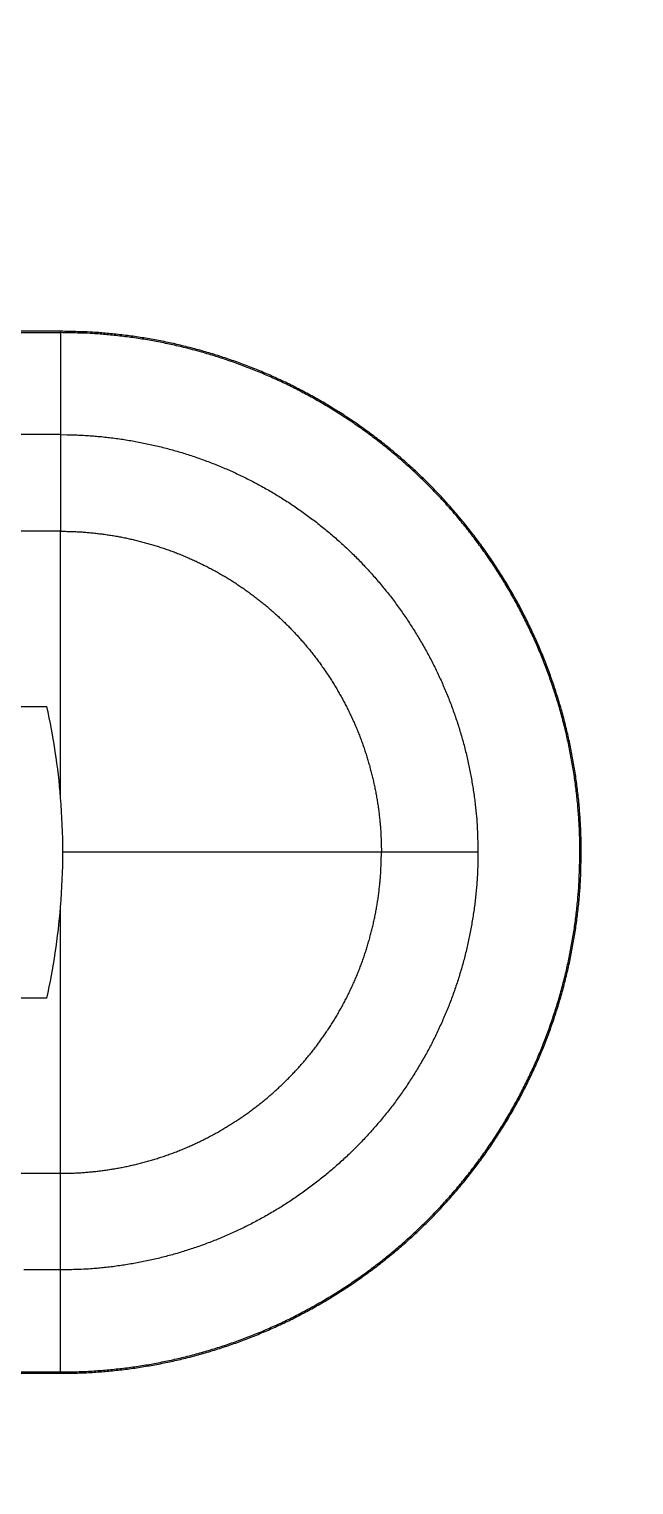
# Model space of a CAD drawing. Header units: millimetres. Extents: x 0 to 840, y -1485 to 297.
# Drawn here: x 193.566 to 195.102, y -1306.054 to -1302.358 of the extents above; entities that cross this region are included whole.
import ezdxf

# ---------------------------------------------------------------- set-up
doc = ezdxf.new("R2010")
doc.units = ezdxf.units.MM

# ---------------------------------------------------------------- blocks, each defined once
blk = doc.blocks.new('OTM30F3M_(40_60_63_80_100_125)_M')
at = {"color": 4, "linetype": 'Continuous'}
for p, q in [((16.5, 6.3008), (16.5, 6.3043)), ((16.5, 6.3008), (16.5, 6.0419)), ((16.5, 6.0419), (16.5, 5.7966)), ((16.5, 5.1203), (16.5, 5.7966)), ((17.3149, 4.9817), (16.5057, 4.9817)), ((17.5602, 4.9817), (17.3149, 4.9817)), ((17.8192, 4.9817), (17.8226, 4.9817)), ((16.5, 4.1669), (16.5, 4.843)), ((16.5, 3.9215), (16.5, 4.1669)), ((16.5, 3.6626), (16.5, 3.9215)), ((16.5, 3.6626), (16.5, 3.6592))]:
    blk.add_line(p, q, dxfattribs=at)
for points in [[(16.5, 6.3043), (16.4366, 6.3043), (16.3732, 6.3043)], [(12.1533, 5.3517), (16.4649, 5.3517)], [(16.4649, 4.6117), (16.3592, 4.6117)], [(16.5, 3.9215), (16.4063, 3.9215)]]:
    blk.add_lwpolyline(points, dxfattribs=at)
for points in [[(16.1831, 6.3043, 0), (16.1197, 6.3043, 0), (16.0563, 6.3043)], [(12.6962, 6.3043, 0), (12.6333, 6.3043)], [(12.5694, 6.3043, 0), (12.5041, 6.3043)], [(12.4427, 6.3043, 0), (12.3871, 6.3043, 0), (12.3159, 6.3043, -0.000001), (12.2061, 6.3043, -0.000001), (12.0623, 6.3043, 0)], [(12.1429, 6.3008, 0), (12.2168, 6.3008, 0), (12.2906, 6.3008, 0), (12.3645, 6.3008, 0), (12.4383, 6.3008, 0), (12.5122, 6.3008)], [(12.586, 6.3008, 0), (12.6599, 6.3008, 0), (12.7337, 6.3008)], [(13.6938, 6.3008, 0), (13.7676, 6.3008)], [(15.3923, 6.3008, 0), (15.4661, 6.3008)], [(15.6878, 6.3008, 0), (15.7615, 6.3008)], [(15.9092, 6.3008, 0), (15.9854, 6.3008)], [(16.2046, 6.3008, 0), (16.3325, 6.3008), (16.5, 6.3008)], [(17.8226, 4.9817), (17.8224, 5.0006, 0.003554), (17.822, 5.0195, 0.003556), (17.8214, 5.0383, 0.003554), (17.8204, 5.0572, 0.003549), (17.8192, 5.0761, 0.003547), (17.8177, 5.0949, 0.003545), (17.816, 5.1137, 0.003545), (17.8139, 5.1325, 0.003545), (17.8117, 5.1512, 0.003546), (17.8091, 5.1699, 0.003548), (17.8063, 5.1886, 0.003551), (17.8032, 5.2072, 0.003555), (17.7998, 5.2258, 0.003558), (17.7962, 5.2444, 0.003563), (17.7923, 5.2629, 0.003562), (17.7882, 5.2813, 0.003557), (17.7838, 5.2996, 0.003554), (17.7791, 5.3179, 0.003551), (17.7742, 5.3362, 0.003549), (17.769, 5.3543, 0.003548), (17.7635, 5.3724, 0.003547), (17.7578, 5.3904, 0.003547), (17.7519, 5.4083, 0.003547), (17.7457, 5.4262, 0.003549), (17.7392, 5.4439, 0.003551), (17.7325, 5.4615, 0.003554), (17.7255, 5.4791, 0.003557), (17.7183, 5.4965, 0.003559), (17.7108, 5.5139, 0.003558), (17.7031, 5.5311, 0.003553), (17.6951, 5.5482, 0.00355), (17.6869, 5.5652, 0.003548), (17.6784, 5.5821, 0.003546), (17.6697, 5.5989, 0.003545), (17.6608, 5.6155, 0.003545), (17.6516, 5.6321, 0.003546), (17.6422, 5.6484, 0.003547), (17.6326, 5.6647, 0.00355), (17.6227, 5.6808, 0.003553), (17.6126, 5.6967, 0.003557), (17.6023, 5.7126, 0.00356), (17.5918, 5.7282, 0.003562), (17.581, 5.7437, 0.00356), (17.57, 5.7591, 0.003555), (17.5588, 5.7743, 0.003551), (17.5474, 5.7893, 0.003549), (17.5357, 5.8042, 0.003547), (17.5239, 5.8189, 0.003546), (17.5118, 5.8334, 0.003546), (17.4995, 5.8478, 0.003546), (17.4871, 5.862, 0.003547), (17.4744, 5.876, 0.003549), (17.4615, 5.8898, 0.003552), (17.4485, 5.9034, 0.003556), (17.4352, 5.9169, 0.003558), (17.4218, 5.9302, 0.003558), (17.4081, 5.9432, 0.003556), (17.3943, 5.9561, 0.003552), (17.3803, 5.9688, 0.003549), (17.3661, 5.9812, 0.003547), (17.3517, 5.9935, 0.003546), (17.3372, 6.0055, 0.003546), (17.3225, 6.0174, 0.003546), (17.3076, 6.029, 0.003547), (17.2926, 6.0405, 0.003549), (17.2774, 6.0517, 0.003551), (17.262, 6.0627, 0.003555), (17.2465, 6.0734, 0.00356), (17.2309, 6.084, 0.003562), (17.2151, 6.0943, 0.00356), (17.1991, 6.1044, 0.003557), (17.183, 6.1143, 0.003553), (17.1667, 6.1239, 0.00355), (17.1504, 6.1333, 0.003547), (17.1339, 6.1425, 0.003546), (17.1172, 6.1514, 0.003545), (17.1004, 6.1601, 0.003545), (17.0836, 6.1686, 0.003546), (17.0666, 6.1768, 0.003548), (17.0494, 6.1847, 0.00355), (17.0322, 6.1925, 0.003553), (17.0149, 6.1999, 0.003558), (16.9974, 6.2072, 0.003559), (16.9799, 6.2141, 0.003557), (16.9622, 6.2209, 0.003554), (16.9445, 6.2273, 0.003551), (16.9266, 6.2336, 0.003549), (16.9087, 6.2395, 0.003547), (16.8907, 6.2452, 0.003547), (16.8726, 6.2507, 0.003547), (16.8545, 6.2559, 0.003547), (16.8363, 6.2608, 0.003547), (16.818, 6.2655, 0.003552), (16.7996, 6.2699, 0.003561), (16.7812, 6.274, 0.003555), (16.7627, 6.2779, 0.003539), (16.7442, 6.2815, 0.003569), (16.7256, 6.2849, 0.003637), (16.7069, 6.288, 0.003531), (16.6882, 6.2908, 0.003294), (16.6697, 6.2933, 0.003631), (16.6508, 6.2956, 0.004325), (16.6314, 6.2977, 0.003284), (16.6132, 6.2994, 0.001128), (16.5967, 6.3008, 0.004629), (16.5755, 6.3021, 0.007979), (16.5428, 6.3032, 0.003904), (16.5, 6.3043, 0.002067)], [(17.8192, 4.9817), (17.819, 5.0006, 0.003553), (17.8186, 5.0194, 0.003556), (17.8179, 5.0382, 0.003553), (17.817, 5.057, 0.003549), (17.8158, 5.0758, 0.003546), (17.8143, 5.0946, 0.003545), (17.8126, 5.1133, 0.003544), (17.8106, 5.1321, 0.003545), (17.8083, 5.1508, 0.003546), (17.8057, 5.1694, 0.003548), (17.8029, 5.1881, 0.00355), (17.7998, 5.2067, 0.003554), (17.7965, 5.2252, 0.003558), (17.7929, 5.2437, 0.003563), (17.789, 5.2621, 0.003562), (17.7849, 5.2805, 0.003557), (17.7805, 5.2988, 0.003554), (17.7758, 5.3171, 0.003551), (17.7709, 5.3353, 0.003549), (17.7657, 5.3534, 0.003548), (17.7603, 5.3714, 0.003547), (17.7546, 5.3894, 0.003547), (17.7486, 5.4072, 0.003547), (17.7424, 5.425, 0.003549), (17.736, 5.4427, 0.003551), (17.7293, 5.4603, 0.003554), (17.7223, 5.4778, 0.003557), (17.7151, 5.4952, 0.003559), (17.7077, 5.5125, 0.003558), (17.7, 5.5297, 0.003553), (17.692, 5.5468, 0.00355), (17.6838, 5.5637, 0.003548), (17.6754, 5.5806, 0.003546), (17.6667, 5.5973, 0.003545), (17.6578, 5.6139, 0.003545), (17.6487, 5.6304, 0.003546), (17.6393, 5.6467, 0.003547), (17.6297, 5.6629, 0.00355), (17.6198, 5.679, 0.003553), (17.6098, 5.6949, 0.003557), (17.5995, 5.7107, 0.00356), (17.5889, 5.7263, 0.003562), (17.5782, 5.7418, 0.00356), (17.5672, 5.7571, 0.003555), (17.556, 5.7722, 0.003551), (17.5447, 5.7872, 0.003549), (17.533, 5.8021, 0.003547), (17.5212, 5.8167, 0.003546), (17.5092, 5.8312, 0.003546), (17.497, 5.8456, 0.003546), (17.4845, 5.8597, 0.003547), (17.4719, 5.8737, 0.003549), (17.4591, 5.8875, 0.003552), (17.446, 5.9011, 0.003556), (17.4328, 5.9145, 0.003558), (17.4194, 5.9277, 0.003558), (17.4058, 5.9407, 0.003556), (17.392, 5.9536, 0.003552), (17.378, 5.9662, 0.003549), (17.3639, 5.9786, 0.003547), (17.3496, 5.9909, 0.003546), (17.3351, 6.0029, 0.003546), (17.3204, 6.0147, 0.003546), (17.3056, 6.0263, 0.003547), (17.2906, 6.0377, 0.003549), (17.2754, 6.0489, 0.003551), (17.2601, 6.0599, 0.003555), (17.2446, 6.0706, 0.00356), (17.229, 6.0811, 0.003562), (17.2132, 6.0914, 0.00356), (17.1973, 6.1015, 0.003557), (17.1812, 6.1114, 0.003553), (17.165, 6.121, 0.00355), (17.1487, 6.1303, 0.003547), (17.1322, 6.1395, 0.003546), (17.1156, 6.1484, 0.003545), (17.0989, 6.1571, 0.003545), (17.0821, 6.1655, 0.003546), (17.0651, 6.1737, 0.003548), (17.048, 6.1816, 0.00355), (17.0308, 6.1893, 0.003553), (17.0135, 6.1968, 0.003558), (16.9961, 6.204, 0.003559), (16.9786, 6.211, 0.003557), (16.961, 6.2177, 0.003554), (16.9433, 6.2241, 0.003551), (16.9255, 6.2303, 0.003549), (16.9077, 6.2363, 0.003547), (16.8897, 6.242, 0.003547), (16.8717, 6.2474, 0.003547), (16.8536, 6.2526, 0.003547), (16.8354, 6.2575, 0.003547), (16.8171, 6.2622, 0.003552), (16.7988, 6.2666, 0.003561), (16.7804, 6.2707, 0.003555), (16.762, 6.2746, 0.003539), (16.7435, 6.2782, 0.003569), (16.725, 6.2815, 0.003637), (16.7064, 6.2846, 0.003531), (16.6878, 6.2874, 0.003294), (16.6692, 6.29, 0.003631), (16.6504, 6.2922, 0.004325), (16.6311, 6.2943, 0.003284), (16.6129, 6.296, 0.001128), (16.5965, 6.2974, 0.004629), (16.5753, 6.2987, 0.007977), (16.5427, 6.2998, 0.003903), (16.5, 6.3008, 0.002067)], [(16.5, 6.0419), (16.4063, 6.0419, 0), (16.3125, 6.0419, 0), (16.2188, 6.0419, 0), (16.1251, 6.0419, 0), (16.0313, 6.0419, 0), (15.9376, 6.0419, 0), (15.8438, 6.0419, 0), (15.7501, 6.0419, 0), (15.6563, 6.0419, 0), (15.5626, 6.0419, 0), (15.4688, 6.0419, 0), (15.3751, 6.0419, 0), (15.2814, 6.0419, 0), (15.1876, 6.0419, 0), (15.0939, 6.0419, 0), (15.0001, 6.0419, 0), (14.9064, 6.0419, 0), (14.8126, 6.0419, 0), (14.7189, 6.0419, 0), (14.6251, 6.0419, 0), (14.5314, 6.0419, 0), (14.4376, 6.0419)], [(14.3439, 6.0419, 0), (14.2502, 6.0419, 0), (14.1564, 6.0419)], [(14.0627, 6.0419, 0), (13.969, 6.0419, 0), (13.8752, 6.0419, 0), (13.7812, 6.0419, 0), (13.6877, 6.0419)], [(13.5947, 6.0419, 0), (13.5002, 6.0419, 0), (13.4035, 6.0419)], [(13.1252, 6.0419, 0), (12.9629, 6.0419)], [(16.5, 6.0419), (16.5167, 6.0418, -0.003946), (16.5333, 6.0414, -0.003951), (16.5499, 6.0407, -0.003943), (16.5665, 6.0398, -0.003926), (16.5831, 6.0386, -0.003914), (16.5997, 6.0372, -0.003904), (16.6163, 6.0354, -0.003896), (16.6328, 6.0335, -0.003889), (16.6494, 6.0313, -0.003883), (16.6658, 6.0288, -0.003878), (16.6823, 6.026, -0.003875), (16.6987, 6.023, -0.003873), (16.715, 6.0198, -0.003872), (16.7313, 6.0163, -0.003873), (16.7475, 6.0125, -0.003875), (16.7637, 6.0085, -0.003878), (16.7798, 6.0042, -0.003883), (16.7959, 5.9997, -0.003889), (16.8118, 5.995, -0.003896), (16.8277, 5.99, -0.003905), (16.8435, 5.9847, -0.003914), (16.8592, 5.9792, -0.003925), (16.8748, 5.9734, -0.003938), (16.8903, 5.9674, -0.003955), (16.9058, 5.9612, -0.003964), (16.9211, 5.9547, -0.003964), (16.9363, 5.948, -0.003955), (16.9514, 5.941, -0.003938), (16.9664, 5.9338, -0.003925), (16.9813, 5.9264, -0.003914), (16.996, 5.9187, -0.003905), (17.0107, 5.9107, -0.003896), (17.0252, 5.9026, -0.003889), (17.0396, 5.8942, -0.003883), (17.0539, 5.8856, -0.003878), (17.068, 5.8768, -0.003875), (17.082, 5.8678, -0.003873), (17.0959, 5.8585, -0.003872), (17.1096, 5.849, -0.003873), (17.1232, 5.8393, -0.003875), (17.1366, 5.8294, -0.003878), (17.1498, 5.8193, -0.003883), (17.1629, 5.809, -0.003889), (17.1758, 5.7985, -0.003896), (17.1886, 5.7878, -0.003905), (17.2012, 5.7769, -0.003915), (17.2136, 5.7658, -0.003925), (17.2258, 5.7545, -0.003938), (17.2379, 5.743, -0.003952), (17.2497, 5.7314, -0.003967), (17.2614, 5.7195, -0.003967), (17.2728, 5.7075, -0.003952), (17.2841, 5.6953, -0.003938), (17.2952, 5.6829, -0.003925), (17.3061, 5.6703, -0.003915), (17.3168, 5.6575, -0.003905), (17.3274, 5.6446, -0.003896), (17.3377, 5.6315, -0.003889), (17.3478, 5.6183, -0.003883), (17.3577, 5.6049, -0.003878), (17.3673, 5.5913, -0.003875), (17.3768, 5.5776, -0.003873), (17.3861, 5.5637, -0.003872), (17.3951, 5.5497, -0.003873), (17.4039, 5.5356, -0.003875), (17.4125, 5.5213, -0.003878), (17.4209, 5.5069, -0.003883), (17.4291, 5.4924, -0.003889), (17.437, 5.4777, -0.003896), (17.4447, 5.463, -0.003905), (17.4521, 5.4481, -0.003914), (17.4593, 5.4331, -0.003925), (17.4663, 5.418, -0.003938), (17.473, 5.4027, -0.003955), (17.4795, 5.3874, -0.003964), (17.4858, 5.372, -0.003964), (17.4918, 5.3565, -0.003955), (17.4975, 5.3409, -0.003938), (17.503, 5.3252, -0.003926), (17.5083, 5.3094, -0.003915), (17.5133, 5.2935, -0.003905), (17.5181, 5.2775, -0.003894), (17.5226, 5.2615, -0.00389), (17.5268, 5.2454, -0.00389), (17.5308, 5.2292, -0.003876), (17.5346, 5.213, -0.003849), (17.5381, 5.1967, -0.003881), (17.5414, 5.1804, -0.003959), (17.5443, 5.1639, -0.003847), (17.5471, 5.1475, -0.003593), (17.5496, 5.1312, -0.00397), (17.5518, 5.1145, -0.004742), (17.5538, 5.0975, -0.003602), (17.5555, 5.0814, -0.001226), (17.5569, 5.0669, -0.005099), (17.5581, 5.0482, -0.008826), (17.5592, 5.0194, -0.004323), (17.5602, 4.9817, -0.002289)], [(16.5, 5.7966), (16.375, 5.7966, 0), (16.25, 5.7966, 0), (16.125, 5.7966, 0), (16, 5.7966, 0), (15.875, 5.7966, 0), (15.75, 5.7966, 0), (15.625, 5.7966, 0), (15.5, 5.7966, 0), (15.375, 5.7966, 0), (15.25, 5.7966, 0), (15.125, 5.7966, 0), (15, 5.7966, 0), (14.875, 5.7966, 0), (14.75, 5.7966, 0), (14.625, 5.7966, 0), (14.5, 5.7966, 0), (14.375, 5.7966, 0), (14.25, 5.7966, 0), (14.125, 5.7966, 0), (14, 5.7966, 0), (13.875, 5.7966, 0), (13.75, 5.7966, 0), (13.625, 5.7966, 0), (13.5, 5.7966, 0), (13.375, 5.7966, 0), (13.25, 5.7966, 0), (13.1251, 5.7966, 0), (13, 5.7966, 0), (12.8748, 5.7966, 0), (12.75, 5.7966, 0), (12.626, 5.7966, 0), (12.5, 5.7966, -0.000001), (12.3711, 5.7966, 0), (12.25, 5.7966, 0), (12.1406, 5.7966, -0.000001), (12, 5.7966, -0.000001), (11.7836, 5.7966, -0.000001), (11.5, 5.7966, 0)], [(16.5, 5.7966), (16.5128, 5.7965, -0.003946), (16.5256, 5.7962, -0.003951), (16.5384, 5.7957, -0.003943), (16.5512, 5.795, -0.003926), (16.5639, 5.794, -0.003914), (16.5767, 5.7929, -0.003905), (16.5894, 5.7916, -0.003897), (16.6021, 5.7901, -0.003889), (16.6148, 5.7884, -0.003883), (16.6275, 5.7865, -0.003878), (16.6401, 5.7844, -0.003875), (16.6527, 5.7821, -0.003873), (16.6653, 5.7796, -0.003872), (16.6778, 5.7769, -0.003873), (16.6903, 5.774, -0.003875), (16.7027, 5.7709, -0.003879), (16.7151, 5.7676, -0.003883), (16.7274, 5.7642, -0.003889), (16.7397, 5.7605, -0.003896), (16.7519, 5.7566, -0.003905), (16.764, 5.7526, -0.003914), (16.7761, 5.7484, -0.003925), (16.7881, 5.744, -0.003938), (16.8, 5.7393, -0.003955), (16.8119, 5.7345, -0.003964), (16.8236, 5.7296, -0.003964), (16.8353, 5.7244, -0.003955), (16.8469, 5.719, -0.003938), (16.8585, 5.7135, -0.003925), (16.8699, 5.7078, -0.003914), (16.8813, 5.7018, -0.003905), (16.8925, 5.6958, -0.003896), (16.9037, 5.6895, -0.003889), (16.9148, 5.6831, -0.003883), (16.9257, 5.6765, -0.003878), (16.9366, 5.6697, -0.003875), (16.9474, 5.6627, -0.003873), (16.958, 5.6556, -0.003872), (16.9686, 5.6483, -0.003873), (16.979, 5.6409, -0.003875), (16.9893, 5.6333, -0.003878), (16.9995, 5.6255, -0.003883), (17.0095, 5.6176, -0.003889), (17.0195, 5.6095, -0.003896), (17.0293, 5.6013, -0.003905), (17.0389, 5.5929, -0.003915), (17.0485, 5.5844, -0.003925), (17.0579, 5.5757, -0.003938), (17.0671, 5.5669, -0.003952), (17.0762, 5.5579, -0.003967), (17.0852, 5.5488, -0.003967), (17.094, 5.5395, -0.003952), (17.1027, 5.5301, -0.003938), (17.1112, 5.5206, -0.003925), (17.1196, 5.5109, -0.003915), (17.1278, 5.5011, -0.003905), (17.1359, 5.4912, -0.003896), (17.1438, 5.4811, -0.003889), (17.1516, 5.471, -0.003883), (17.1592, 5.4607, -0.003878), (17.1666, 5.4502, -0.003875), (17.1739, 5.4397, -0.003873), (17.181, 5.429, -0.003872), (17.188, 5.4183, -0.003873), (17.1948, 5.4074, -0.003875), (17.2014, 5.3964, -0.003878), (17.2078, 5.3854, -0.003883), (17.2141, 5.3742, -0.003889), (17.2202, 5.3629, -0.003896), (17.2261, 5.3516, -0.003905), (17.2318, 5.3401, -0.003914), (17.2373, 5.3286, -0.003925), (17.2427, 5.317, -0.003938), (17.2479, 5.3053, -0.003955), (17.2529, 5.2935, -0.003964), (17.2577, 5.2817, -0.003964), (17.2623, 5.2698, -0.003955), (17.2667, 5.2578, -0.003938), (17.2709, 5.2457, -0.003925), (17.275, 5.2336, -0.003915), (17.2788, 5.2214, -0.003905), (17.2825, 5.2091, -0.003894), (17.2859, 5.1968, -0.00389), (17.2892, 5.1844, -0.00389), (17.2923, 5.1719, -0.003876), (17.2952, 5.1595, -0.003849), (17.2979, 5.147, -0.003881), (17.3004, 5.1344, -0.003959), (17.3027, 5.1218, -0.003847), (17.3048, 5.1091, -0.003593), (17.3067, 5.0966, -0.003969), (17.3084, 5.0838, -0.004742), (17.3099, 5.0707, -0.003602), (17.3112, 5.0583, -0.001226), (17.3123, 5.0472, -0.005099), (17.3133, 5.0328, -0.008826), (17.3141, 5.0107, -0.004323), (17.3149, 4.9817, -0.002288)], [(16.5, 5.1203, 0.034448), (16.465, 5.3517)], [(16.5057, 4.9817, 0.020416), (16.5, 5.1203)], [(16.5, 4.843, 0.020414), (16.5057, 4.9817)], [(16.5, 3.6592), (16.5189, 3.6593, 0.003554), (16.5378, 3.6597, 0.003556), (16.5567, 3.6604, 0.003554), (16.5755, 3.6613, 0.003549), (16.5944, 3.6626, 0.003547), (16.6132, 3.664, 0.003545), (16.632, 3.6658, 0.003545), (16.6508, 3.6678, 0.003545), (16.6695, 3.6701, 0.003546), (16.6882, 3.6726, 0.003548), (16.7069, 3.6755, 0.003551), (16.7256, 3.6786, 0.003555), (16.7441, 3.6819, 0.003558), (16.7627, 3.6855, 0.003563), (16.7812, 3.6894, 0.003562), (16.7996, 3.6936, 0.003557), (16.818, 3.698, 0.003554), (16.8363, 3.7026, 0.003551), (16.8545, 3.7076, 0.003549), (16.8726, 3.7128, 0.003548), (16.8907, 3.7182, 0.003547), (16.9087, 3.7239, 0.003547), (16.9266, 3.7299, 0.003547), (16.9445, 3.7361, 0.003549), (16.9622, 3.7426, 0.003551), (16.9799, 3.7493, 0.003554), (16.9974, 3.7563, 0.003557), (17.0149, 3.7635, 0.003559), (17.0322, 3.771, 0.003558), (17.0494, 3.7787, 0.003553), (17.0666, 3.7867, 0.00355), (17.0836, 3.7949, 0.003548), (17.1004, 3.8033, 0.003546), (17.1172, 3.812, 0.003545), (17.1339, 3.821, 0.003545), (17.1504, 3.8301, 0.003546), (17.1667, 3.8395, 0.003547), (17.183, 3.8492, 0.00355), (17.1991, 3.859, 0.003553), (17.2151, 3.8691, 0.003557), (17.2309, 3.8795, 0.00356), (17.2465, 3.89, 0.003562), (17.262, 3.9008, 0.00356), (17.2774, 3.9118, 0.003555), (17.2926, 3.923, 0.003551), (17.3076, 3.9344, 0.003549), (17.3225, 3.946, 0.003547), (17.3372, 3.9579, 0.003546), (17.3517, 3.97, 0.003546), (17.3661, 3.9822, 0.003546), (17.3803, 3.9947, 0.003547), (17.3943, 4.0074, 0.003549), (17.4081, 4.0202, 0.003552), (17.4218, 4.0333, 0.003556), (17.4352, 4.0465, 0.003558), (17.4485, 4.06, 0.003558), (17.4615, 4.0736, 0.003556), (17.4744, 4.0875, 0.003552), (17.4871, 4.1015, 0.003549), (17.4995, 4.1156, 0.003547), (17.5118, 4.13, 0.003546), (17.5239, 4.1445, 0.003546), (17.5357, 4.1592, 0.003546), (17.5474, 4.1741, 0.003547), (17.5588, 4.1892, 0.003549), (17.57, 4.2044, 0.003551), (17.581, 4.2197, 0.003555), (17.5918, 4.2352, 0.00356), (17.6023, 4.2509, 0.003562), (17.6126, 4.2667, 0.00356), (17.6227, 4.2827, 0.003557), (17.6326, 4.2988, 0.003553), (17.6422, 4.315, 0.00355), (17.6516, 4.3314, 0.003547), (17.6608, 4.3479, 0.003546), (17.6697, 4.3645, 0.003545), (17.6784, 4.3813, 0.003545), (17.6869, 4.3982, 0.003546), (17.6951, 4.4152, 0.003548), (17.7031, 4.4323, 0.00355), (17.7108, 4.4496, 0.003553), (17.7183, 4.4669, 0.003558), (17.7255, 4.4843, 0.003559), (17.7325, 4.5019, 0.003557), (17.7392, 4.5195, 0.003554), (17.7457, 4.5373, 0.003551), (17.7519, 4.5551, 0.003549), (17.7578, 4.573, 0.003547), (17.7635, 4.591, 0.003547), (17.769, 4.6091, 0.003547), (17.7742, 4.6273, 0.003547), (17.7791, 4.6455, 0.003547), (17.7838, 4.6638, 0.003552), (17.7882, 4.6822, 0.003561), (17.7923, 4.7006, 0.003555), (17.7962, 4.7191, 0.003539), (17.7998, 4.7376, 0.003569), (17.8032, 4.7562, 0.003637), (17.8063, 4.7749, 0.003531), (17.8091, 4.7935, 0.003294), (17.8117, 4.8121, 0.003631), (17.8139, 4.831, 0.004325), (17.816, 4.8503, 0.003284), (17.8177, 4.8686, 0.001128), (17.8192, 4.885, 0.004629), (17.8204, 4.9062, 0.007978), (17.8215, 4.9389, 0.003903), (17.8226, 4.9817, 0.002067)], [(16.5, 3.6626), (16.5189, 3.6627, 0.003553), (16.5377, 3.6631, 0.003555), (16.5565, 3.6638, 0.003553), (16.5753, 3.6647, 0.003548), (16.5941, 3.666, 0.003546), (16.6129, 3.6674, 0.003545), (16.6317, 3.6692, 0.003544), (16.6504, 3.6712, 0.003545), (16.6691, 3.6735, 0.003546), (16.6878, 3.676, 0.003548), (16.7064, 3.6788, 0.00355), (16.725, 3.6819, 0.003554), (16.7435, 3.6853, 0.003558), (16.762, 3.6889, 0.003563), (16.7804, 3.6927, 0.003562), (16.7988, 3.6969, 0.003557), (16.8171, 3.7013, 0.003554), (16.8354, 3.7059, 0.003551), (16.8536, 3.7109, 0.003549), (16.8717, 3.716, 0.003548), (16.8897, 3.7215, 0.003547), (16.9077, 3.7272, 0.003547), (16.9255, 3.7331, 0.003547), (16.9433, 3.7393, 0.003549), (16.961, 3.7458, 0.003551), (16.9786, 3.7525, 0.003554), (16.9961, 3.7594, 0.003557), (17.0135, 3.7666, 0.003559), (17.0308, 3.7741, 0.003558), (17.048, 3.7818, 0.003553), (17.0651, 3.7897, 0.00355), (17.0821, 3.7979, 0.003548), (17.0989, 3.8064, 0.003546), (17.1156, 3.815, 0.003545), (17.1322, 3.824, 0.003545), (17.1487, 3.8331, 0.003546), (17.165, 3.8425, 0.003547), (17.1812, 3.8521, 0.00355), (17.1973, 3.8619, 0.003553), (17.2132, 3.872, 0.003557), (17.229, 3.8823, 0.00356), (17.2446, 3.8928, 0.003562), (17.2601, 3.9036, 0.00356), (17.2754, 3.9145, 0.003555), (17.2906, 3.9257, 0.003551), (17.3056, 3.9371, 0.003549), (17.3204, 3.9487, 0.003547), (17.3351, 3.9605, 0.003546), (17.3496, 3.9726, 0.003546), (17.3639, 3.9848, 0.003546), (17.378, 3.9972, 0.003547), (17.392, 4.0099, 0.003549), (17.4058, 4.0227, 0.003552), (17.4194, 4.0357, 0.003556), (17.4328, 4.049, 0.003558), (17.446, 4.0624, 0.003558), (17.4591, 4.076, 0.003556), (17.4719, 4.0898, 0.003552), (17.4845, 4.1037, 0.003549), (17.497, 4.1179, 0.003547), (17.5092, 4.1322, 0.003546), (17.5212, 4.1467, 0.003546), (17.533, 4.1614, 0.003546), (17.5447, 4.1762, 0.003547), (17.556, 4.1912, 0.003549), (17.5672, 4.2064, 0.003551), (17.5782, 4.2217, 0.003555), (17.5889, 4.2371, 0.00356), (17.5995, 4.2528, 0.003562), (17.6098, 4.2685, 0.00356), (17.6198, 4.2845, 0.003557), (17.6297, 4.3005, 0.003553), (17.6393, 4.3167, 0.00355), (17.6487, 4.3331, 0.003547), (17.6578, 4.3495, 0.003546), (17.6667, 4.3661, 0.003545), (17.6754, 4.3829, 0.003545), (17.6838, 4.3997, 0.003546), (17.692, 4.4167, 0.003548), (17.7, 4.4337, 0.00355), (17.7077, 4.4509, 0.003553), (17.7151, 4.4682, 0.003558), (17.7223, 4.4856, 0.003559), (17.7293, 4.5031, 0.003557), (17.736, 4.5207, 0.003554), (17.7424, 4.5384, 0.003551), (17.7486, 4.5562, 0.003549), (17.7546, 4.5741, 0.003547), (17.7603, 4.592, 0.003547), (17.7657, 4.6101, 0.003547), (17.7709, 4.6282, 0.003547), (17.7758, 4.6464, 0.003547), (17.7805, 4.6646, 0.003552), (17.7849, 4.6829, 0.003561), (17.789, 4.7013, 0.003555), (17.7929, 4.7197, 0.003539), (17.7965, 4.7382, 0.003569), (17.7998, 4.7568, 0.003637), (17.8029, 4.7754, 0.003531), (17.8057, 4.794, 0.003294), (17.8083, 4.8125, 0.003631), (17.8106, 4.8314, 0.004325), (17.8126, 4.8507, 0.003283), (17.8143, 4.8689, 0.001128), (17.8158, 4.8853, 0.004628), (17.817, 4.9064, 0.007977), (17.8181, 4.939, 0.003903), (17.8192, 4.9817, 0.002067)], [(17.5602, 4.9817), (17.5601, 4.9651, -0.003946), (17.5597, 4.9485, -0.003951), (17.559, 4.9318, -0.003943), (17.5581, 4.9152, -0.003926), (17.5569, 4.8986, -0.003914), (17.5555, 4.882, -0.003905), (17.5538, 4.8654, -0.003897), (17.5518, 4.8489, -0.003889), (17.5496, 4.8324, -0.003883), (17.5471, 4.8159, -0.003878), (17.5443, 4.7995, -0.003875), (17.5414, 4.7831, -0.003873), (17.5381, 4.7667, -0.003872), (17.5346, 4.7504, -0.003873), (17.5308, 4.7342, -0.003875), (17.5268, 4.718, -0.003879), (17.5226, 4.7019, -0.003883), (17.5181, 4.6859, -0.003889), (17.5133, 4.6699, -0.003896), (17.5083, 4.654, -0.003905), (17.503, 4.6383, -0.003914), (17.4975, 4.6225, -0.003925), (17.4918, 4.6069, -0.003938), (17.4858, 4.5914, -0.003955), (17.4795, 4.576, -0.003964), (17.473, 4.5607, -0.003964), (17.4663, 4.5455, -0.003955), (17.4593, 4.5304, -0.003938), (17.4521, 4.5154, -0.003925), (17.4447, 4.5005, -0.003914), (17.437, 4.4857, -0.003905), (17.4291, 4.4711, -0.003896), (17.4209, 4.4565, -0.003889), (17.4125, 4.4421, -0.003883), (17.4039, 4.4278, -0.003878), (17.3951, 4.4137, -0.003875), (17.3861, 4.3997, -0.003873), (17.3768, 4.3858, -0.003872), (17.3673, 4.3721, -0.003873), (17.3577, 4.3586, -0.003875), (17.3478, 4.3452, -0.003878), (17.3377, 4.3319, -0.003883), (17.3274, 4.3188, -0.003889), (17.3168, 4.3059, -0.003896), (17.3061, 4.2932, -0.003905), (17.2952, 4.2806, -0.003915), (17.2841, 4.2682, -0.003925), (17.2728, 4.2559, -0.003938), (17.2614, 4.2439, -0.003952), (17.2497, 4.232, -0.003967), (17.2379, 4.2204, -0.003967), (17.2258, 4.2089, -0.003952), (17.2136, 4.1976, -0.003938), (17.2012, 4.1865, -0.003925), (17.1886, 4.1756, -0.003915), (17.1758, 4.1649, -0.003905), (17.1629, 4.1544, -0.003896), (17.1498, 4.1441, -0.003889), (17.1366, 4.134, -0.003883), (17.1232, 4.1241, -0.003878), (17.1096, 4.1144, -0.003875), (17.0959, 4.1049, -0.003873), (17.082, 4.0957, -0.003872), (17.068, 4.0866, -0.003873), (17.0539, 4.0778, -0.003875), (17.0396, 4.0692, -0.003878), (17.0252, 4.0608, -0.003883), (17.0107, 4.0527, -0.003889), (16.996, 4.0448, -0.003896), (16.9813, 4.0371, -0.003905), (16.9664, 4.0296, -0.003914), (16.9514, 4.0224, -0.003925), (16.9363, 4.0154, -0.003938), (16.9211, 4.0087, -0.003955), (16.9058, 4.0022, -0.003964), (16.8903, 3.996, -0.003964), (16.8748, 3.99, -0.003955), (16.8592, 3.9842, -0.003938), (16.8435, 3.9787, -0.003926), (16.8277, 3.9735, -0.003915), (16.8118, 3.9685, -0.003905), (16.7959, 3.9637, -0.003894), (16.7798, 3.9592, -0.00389), (16.7637, 3.9549, -0.00389), (16.7475, 3.9509, -0.003876), (16.7313, 3.9472, -0.003849), (16.715, 3.9436, -0.003881), (16.6987, 3.9404, -0.003959), (16.6822, 3.9374, -0.003847), (16.6658, 3.9347, -0.003593), (16.6495, 3.9322, -0.00397), (16.6328, 3.9299, -0.004742), (16.6158, 3.928, -0.003602), (16.5997, 3.9263, -0.001226), (16.5852, 3.9249, -0.005099), (16.5665, 3.9236, -0.008826), (16.5378, 3.9225, -0.004323), (16.5, 3.9215, -0.002288)], [(16.5, 4.1669), (16.5128, 4.167, 0.003947), (16.5256, 4.1673, 0.003952), (16.5384, 4.1678, 0.003944), (16.5512, 4.1685, 0.003926), (16.5639, 4.1694, 0.003915), (16.5767, 4.1705, 0.003905), (16.5894, 4.1718, 0.003897), (16.6021, 4.1733, 0.003889), (16.6148, 4.175, 0.003884), (16.6275, 4.177, 0.003879), (16.6401, 4.1791, 0.003876), (16.6527, 4.1814, 0.003873), (16.6653, 4.1839, 0.003873), (16.6778, 4.1866, 0.003873), (16.6903, 4.1894, 0.003875), (16.7027, 4.1925, 0.003879), (16.7151, 4.1958, 0.003883), (16.7274, 4.1993, 0.003889), (16.7397, 4.2029, 0.003896), (16.7519, 4.2068, 0.003905), (16.764, 4.2108, 0.003915), (16.7761, 4.2151, 0.003926), (16.7881, 4.2195, 0.003938), (16.8, 4.2241, 0.003955), (16.8119, 4.2289, 0.003964), (16.8236, 4.2339, 0.003964), (16.8353, 4.239, 0.003955), (16.8469, 4.2444, 0.003938), (16.8585, 4.2499, 0.003925), (16.8699, 4.2557, 0.003914), (16.8813, 4.2616, 0.003905), (16.8925, 4.2677, 0.003896), (16.9037, 4.2739, 0.003889), (16.9148, 4.2804, 0.003883), (16.9257, 4.287, 0.003878), (16.9366, 4.2938, 0.003875), (16.9474, 4.3007, 0.003873), (16.958, 4.3078, 0.003872), (16.9686, 4.3151, 0.003873), (16.979, 4.3225, 0.003875), (16.9893, 4.3302, 0.003878), (16.9995, 4.3379, 0.003883), (17.0095, 4.3458, 0.003889), (17.0195, 4.3539, 0.003896), (17.0293, 4.3621, 0.003905), (17.0389, 4.3705, 0.003915), (17.0485, 4.3791, 0.003925), (17.0579, 4.3877, 0.003938), (17.0671, 4.3966, 0.003952), (17.0762, 4.4055, 0.003967), (17.0852, 4.4146, 0.003967), (17.094, 4.4239, 0.003952), (17.1027, 4.4333, 0.003938), (17.1112, 4.4428, 0.003925), (17.1196, 4.4525, 0.003915), (17.1278, 4.4623, 0.003905), (17.1359, 4.4722, 0.003896), (17.1438, 4.4823, 0.003889), (17.1516, 4.4925, 0.003883), (17.1592, 4.5028, 0.003878), (17.1666, 4.5132, 0.003875), (17.1739, 4.5237, 0.003873), (17.181, 4.5344, 0.003872), (17.188, 4.5451, 0.003873), (17.1948, 4.556, 0.003875), (17.2014, 4.567, 0.003878), (17.2078, 4.5781, 0.003883), (17.2141, 4.5892, 0.003889), (17.2202, 4.6005, 0.003896), (17.2261, 4.6118, 0.003905), (17.2318, 4.6233, 0.003914), (17.2373, 4.6348, 0.003925), (17.2427, 4.6464, 0.003938), (17.2479, 4.6581, 0.003955), (17.2529, 4.6699, 0.003964), (17.2577, 4.6817, 0.003964), (17.2623, 4.6937, 0.003955), (17.2667, 4.7057, 0.003938), (17.2709, 4.7177, 0.003925), (17.275, 4.7299, 0.003915), (17.2788, 4.7421, 0.003905), (17.2825, 4.7543, 0.003894), (17.2859, 4.7667, 0.00389), (17.2892, 4.779, 0.00389), (17.2923, 4.7915, 0.003876), (17.2952, 4.804, 0.003849), (17.2979, 4.8165, 0.003881), (17.3004, 4.829, 0.003959), (17.3027, 4.8417, 0.003847), (17.3048, 4.8543, 0.003593), (17.3067, 4.8668, 0.003969), (17.3084, 4.8796, 0.004742), (17.3099, 4.8928, 0.003602), (17.3112, 4.9051, 0.001226), (17.3123, 4.9162, 0.005099), (17.3133, 4.9306, 0.008826), (17.3141, 4.9527, 0.004323), (17.3149, 4.9817, 0.002288)], [(16.4649, 4.6117, 0.034455), (16.5, 4.843)], [(12.875, 4.1669, 0), (13, 4.1669)], [(13.375, 4.1669), (13.5, 4.1669), (13.625, 4.1669), (13.75, 4.1669), (13.875, 4.1669), (14, 4.1669), (14.125, 4.1669), (14.25, 4.1669), (14.375, 4.1669), (14.5, 4.1669), (14.6251, 4.1669), (14.75, 4.1669), (14.875, 4.1669), (15, 4.1669), (15.1253, 4.1669, 0), (15.25, 4.1669), (15.374, 4.1669), (15.5, 4.1669), (15.629, 4.1669), (15.75, 4.1669), (15.8595, 4.1669, 0), (16, 4.1669), (16.2165, 4.1669), (16.5, 4.1669)], [(16.2188, 3.9215, 0), (16.1251, 3.9215)], [(15.4688, 3.9215, 0), (15.3751, 3.9215)], [(15.0001, 3.9215, 0), (14.9064, 3.9215)], [(14.0627, 3.9215, 0), (13.969, 3.9215)], [(12.9498, 3.6592, 0), (13.0607, 3.6592, 0), (13.1717, 3.6592, 0), (13.2826, 3.6592)], [(15.1687, 3.6592, 0), (15.2799, 3.6592)], [(15.9315, 3.6592, 0), (16.0563, 3.6592, 0), (16.2484, 3.6592, 0), (16.5, 3.6592)], [(12.1429, 3.6626, 0.000001), (12.2167, 3.6626, 0.000002), (12.2906, 3.6626, 0.000002), (12.3644, 3.6626, 0), (12.4383, 3.6626, 0), (12.5121, 3.6626, 0), (12.586, 3.6626, 0), (12.6598, 3.6626)], [(12.7337, 3.6626, 0), (12.8075, 3.6626)], [(13.1029, 3.6626, 0), (13.1768, 3.6626)], [(13.3245, 3.6626, 0), (13.3983, 3.6626)], [(13.8414, 3.6626, 0), (13.9153, 3.6626)], [(14.6538, 3.6626, 0), (14.7276, 3.6626, 0), (14.8015, 3.6626)], [(14.8753, 3.6626, 0), (14.9492, 3.6626)], [(15.0969, 3.6626, 0), (15.1707, 3.6626)], [(15.3184, 3.6626, 0), (15.3923, 3.6626, 0), (15.4661, 3.6626)], [(15.5399, 3.6626, 0), (15.6138, 3.6626)], [(15.7615, 3.6626, 0), (15.8348, 3.6626, 0), (15.9092, 3.6626, 0), (15.9854, 3.6626, 0), (16.0569, 3.6626)], [(16.1216, 3.6626, 0), (16.2046, 3.6626, 0), (16.3325, 3.6626, 0), (16.5, 3.6626, 0)]]:
    blk.add_lwpolyline(points, format="xyb", dxfattribs=at)

msp = doc.modelspace()

# ---------------------------------------------------------------- block references
msp.add_blockref('OTM30F3M_(40_60_63_80_100_125)_M', (177.1457, -1309.4295))

doc.saveas('drawing.dxf')
